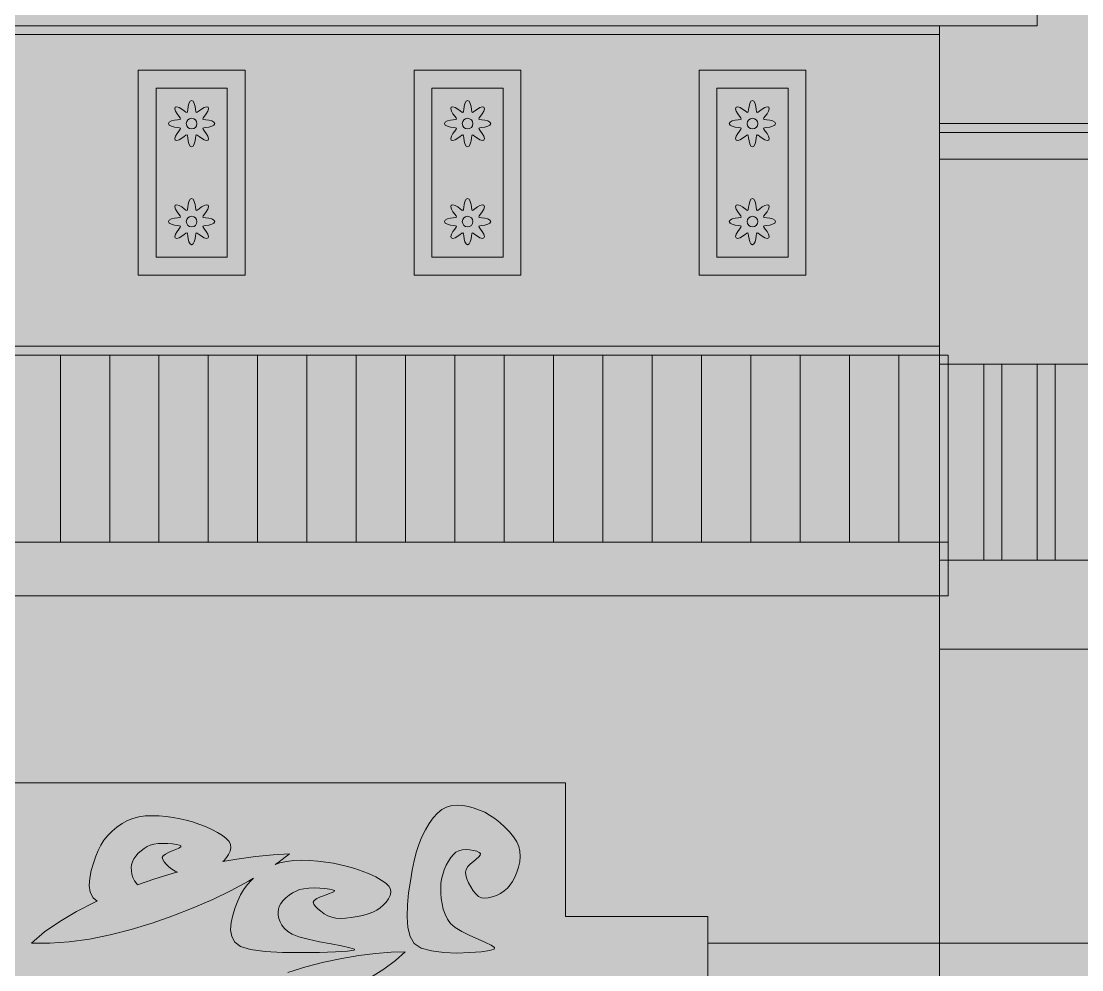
# Model space of a CAD drawing. Header units: millimetres. Extents: x -2412 to 16214, y -1176 to 12015.
# Drawn here: x 3418 to 5237, y 5924 to 7550 of the extents above; entities that cross this region are included whole.
import ezdxf

# ---------------------------------------------------------------- set-up
doc = ezdxf.new("R2010")
doc.units = ezdxf.units.MM
for name, color, linetype, lineweight, true_color in [('00_WHITE_BACKGROUND', 7, 'Continuous', 18, 0xffffff), ('01_STRUCTURE', 7, 'Continuous', 18, 0x000000), ('02_CORNICES', 7, 'Continuous', 18, 0x000000), ('03_FRAMES_DOORS', 7, 'Continuous', 18, 0x000000), ('04_GLAZING_SHUTTERS', 7, 'Continuous', 18, 0x000000), ('05_STONE_JOINTS', 7, 'Continuous', 18, 0x000000), ('06_ORNAMENT', 7, 'Continuous', 18, 0x000000)]:
    doc.layers.add(name, color=color, linetype=linetype, lineweight=lineweight, true_color=true_color)

msp = doc.modelspace()

# ---------------------------------------------------------------- linework, layer by layer
at = {"layer": '00_WHITE_BACKGROUND', "lineweight": 18, "true_color": 0xffffff}
msp.add_solid([(-2412.2137, -1175.5725), (16213.7405, -1175.5725), (-2412.2137, 12015.2672), (16213.7405, 12015.2672)], dxfattribs=at)
at = {"layer": '01_STRUCTURE', "color": 7, "lineweight": 18, "true_color": 0x000000}
for points in [[(4992.3664, 7541.9847), (4992.3664, 7526.7176)], [(4992.3664, 7312.9771), (4992.3664, 6992.3664)], [(4992.3664, 6961.8321), (5007.6336, 6961.8321), (5068.7023, 6961.8321), (5099.2366, 6961.8321), (5160.3053, 6961.8321)], [(4992.3664, 6564.8855), (4992.3664, 6473.2824), (4992.3664, 5969.4656), (4992.3664, 5816.7939), (4992.3664, 5465.6489)], [(4595.4198, 5465.6489), (4595.4198, 5816.7939), (4595.4198, 5969.4656), (4595.4198, 6015.2672), (4351.145, 6015.2672), (4351.145, 6244.2748), (1603.0534, 6244.2748), (1603.0534, 6015.2672), (1358.7786, 6015.2672), (1358.7786, 5969.4656)]]:
    msp.add_lwpolyline(points, dxfattribs=at)
at = {"layer": '02_CORNICES', "color": 7, "lineweight": 18, "true_color": 0x000000}
for points in [[(4992.3664, 7374.0458), (8671.7557, 7374.0458)], [(4992.3664, 7312.9771), (8671.7557, 7312.9771), (8671.7557, 7358.7786), (8671.7557, 7374.0458)], [(3400.1221, 6977.0992), (3484.7328, 6977.0992)], [(3484.7328, 6977.0992), (3569.3435, 6977.0992)], [(3484.7328, 6977.0992), (3484.7328, 6656.4885)], [(3569.3435, 6977.0992), (3653.9389, 6977.0992)], [(3569.3435, 6977.0992), (3569.3435, 6656.4885)], [(3653.9389, 6977.0992), (3738.5496, 6977.0992)], [(3653.9389, 6977.0992), (3653.9389, 6656.4885)], [(3738.5496, 6977.0992), (3823.1603, 6977.0992)], [(3738.5496, 6977.0992), (3738.5496, 6656.4885)], [(3823.1603, 6977.0992), (3907.7557, 6977.0992)], [(3823.1603, 6977.0992), (3823.1603, 6656.4885)], [(3907.7557, 6977.0992), (3992.3664, 6977.0992)], [(3907.7557, 6977.0992), (3907.7557, 6656.4885)], [(3992.3664, 6977.0992), (4076.9771, 6977.0992)], [(3992.3664, 6977.0992), (3992.3664, 6656.4885)], [(4076.9771, 6977.0992), (4161.5725, 6977.0992)], [(4076.9771, 6977.0992), (4076.9771, 6656.4885)], [(4161.5725, 6977.0992), (4246.1832, 6977.0992)], [(4161.5725, 6977.0992), (4161.5725, 6656.4885)], [(4246.1832, 6977.0992), (4330.7939, 6977.0992)], [(4246.1832, 6977.0992), (4246.1832, 6656.4885)], [(4330.7939, 6977.0992), (4415.3893, 6977.0992)], [(4330.7939, 6977.0992), (4330.7939, 6656.4885)], [(4415.3893, 6977.0992), (4500, 6977.0992)], [(4415.3893, 6977.0992), (4415.3893, 6656.4885)], [(4500, 6977.0992), (4584.6107, 6977.0992)], [(4500, 6977.0992), (4500, 6656.4885)], [(4584.6107, 6977.0992), (4669.2061, 6977.0992)], [(4584.6107, 6977.0992), (4584.6107, 6656.4885)], [(4669.2061, 6977.0992), (4753.8168, 6977.0992)], [(4669.2061, 6977.0992), (4669.2061, 6656.4885)], [(4753.8168, 6977.0992), (4838.4275, 6977.0992)], [(4753.8168, 6977.0992), (4753.8168, 6656.4885)], [(4838.4275, 6977.0992), (4923.0229, 6977.0992)], [(4838.4275, 6977.0992), (4838.4275, 6656.4885)], [(4923.0229, 6977.0992), (4992.3664, 6977.0992), (5007.6336, 6977.0992), (5007.6336, 6961.8321), (5007.6336, 6656.4885)], [(4923.0229, 6977.0992), (4923.0229, 6656.4885)], [(5068.7023, 6625.9542), (5068.7023, 6961.8321)], [(5099.2366, 6961.8321), (5099.2366, 6625.9542)], [(5160.3053, 6625.9542), (5160.3053, 6961.8321)], [(5190.8397, 6961.8321), (5190.8397, 6625.9542)], [(3484.7328, 6656.4885), (3400.1221, 6656.4885)], [(3569.3435, 6656.4885), (3484.7328, 6656.4885)], [(3653.9389, 6656.4885), (3569.3435, 6656.4885)], [(3738.5496, 6656.4885), (3653.9389, 6656.4885)], [(3823.1603, 6656.4885), (3738.5496, 6656.4885)], [(3907.7557, 6656.4885), (3823.1603, 6656.4885)], [(3992.3664, 6656.4885), (3907.7557, 6656.4885)], [(4076.9771, 6656.4885), (3992.3664, 6656.4885)], [(4161.5725, 6656.4885), (4076.9771, 6656.4885)], [(4246.1832, 6656.4885), (4161.5725, 6656.4885)], [(4330.7939, 6656.4885), (4246.1832, 6656.4885)], [(4415.3893, 6656.4885), (4330.7939, 6656.4885)], [(4500, 6656.4885), (4415.3893, 6656.4885)], [(4584.6107, 6656.4885), (4500, 6656.4885)], [(4669.2061, 6656.4885), (4584.6107, 6656.4885)], [(4753.8168, 6656.4885), (4669.2061, 6656.4885)], [(4838.4275, 6656.4885), (4753.8168, 6656.4885)], [(4923.0229, 6656.4885), (4838.4275, 6656.4885)], [(5007.6336, 6656.4885), (4992.3664, 6656.4885), (4923.0229, 6656.4885)], [(5007.6336, 6656.4885), (5007.6336, 6625.9542)], [(5007.6336, 6625.9542), (4992.3664, 6625.9542)], [(5007.6336, 6625.9542), (5007.6336, 6564.8855), (4992.3664, 6564.8855)], [(8854.9618, 6625.9542), (8732.8244, 6473.2824), (8671.7557, 6473.2824), (4992.3664, 6473.2824)], [(5068.7023, 6625.9542), (5007.6336, 6625.9542)], [(5099.2366, 6625.9542), (5068.7023, 6625.9542)], [(5160.3053, 6625.9542), (5099.2366, 6625.9542)], [(5190.8397, 6625.9542), (5160.3053, 6625.9542)], [(5251.9084, 6625.9542), (5190.8397, 6625.9542)]]:
    msp.add_lwpolyline(points, dxfattribs=at)
at = {"layer": '03_FRAMES_DOORS', "color": 7, "lineweight": 18, "true_color": 0x000000}
for points in [[(3618.3206, 7465.6489), (3801.5267, 7465.6489), (3801.5267, 7114.5038), (3618.3206, 7114.5038)], [(4091.6031, 7465.6489), (4274.8092, 7465.6489), (4274.8092, 7114.5038), (4091.6031, 7114.5038)], [(4580.1527, 7465.6489), (4763.3588, 7465.6489), (4763.3588, 7114.5038), (4580.1527, 7114.5038)]]:
    msp.add_lwpolyline(points, close=True, dxfattribs=at)
at = {"layer": '04_GLAZING_SHUTTERS', "color": 7, "lineweight": 18, "true_color": 0x000000}
for points in [[(3648.855, 7435.1145), (3770.9924, 7435.1145), (3770.9924, 7145.0382), (3648.855, 7145.0382)], [(4122.1374, 7435.1145), (4244.2748, 7435.1145), (4244.2748, 7145.0382), (4122.1374, 7145.0382)], [(4610.687, 7435.1145), (4732.8244, 7435.1145), (4732.8244, 7145.0382), (4610.687, 7145.0382)]]:
    msp.add_lwpolyline(points, close=True, dxfattribs=at)
at = {"layer": '05_STONE_JOINTS', "color": 7, "lineweight": 18, "true_color": 0x000000}
for points in [[(5160.3053, 7679.3893), (5160.3053, 7541.9847), (4992.3664, 7541.9847), (961.8321, 7541.9847)], [(961.8321, 7541.9847), (961.8321, 7526.7176), (4992.3664, 7526.7176), (4992.3664, 7374.0458), (4992.3664, 7358.7786)], [(4992.3664, 7358.7786), (8671.7557, 7358.7786)], [(4992.3664, 7358.7786), (4992.3664, 7312.9771)], [(961.8321, 6885.4962), (961.8321, 6656.4885), (961.8321, 6564.8855), (4992.3664, 6564.8855), (4992.3664, 6625.9542), (4992.3664, 6656.4885), (4992.3664, 6961.8321), (4992.3664, 6977.0992), (4992.3664, 6992.3664), (961.8321, 6992.3664)], [(5160.3053, 6961.8321), (5190.8397, 6961.8321), (5251.9084, 6961.8321), (5268.2595, 6961.8321), (5282.4427, 6961.8321), (5343.5115, 6961.8321), (5374.0458, 6961.8321), (5435.1145, 6961.8321), (5465.6489, 6961.8321), (5544.1679, 6961.8321), (5820.0611, 6961.8321), (6095.9695, 6961.8321), (6371.8626, 6961.8321), (6647.771, 6961.8321), (6923.6641, 6961.8321), (7199.5573, 6961.8321), (7475.4656, 6961.8321), (7751.3588, 6961.8321), (8027.2672, 6961.8321)], [(4595.4198, 5969.4656), (4992.3664, 5969.4656), (8671.7557, 5969.4656)]]:
    msp.add_lwpolyline(points, dxfattribs=at)
at = {"layer": '06_ORNAMENT', "color": 7, "lineweight": 18, "true_color": 0x000000}
for points in [[(3670.229, 7374.0458), (3671.5878, 7371.5267), (3675.2977, 7369.4809), (3680.3359, 7368.1527), (3685.3893, 7367.4656), (3689.1756, 7367.0076), (3690.855, 7366.1527), (3690.2595, 7364.3511), (3687.9237, 7361.3435), (3684.8397, 7357.2824), (3682.2137, 7352.7786), (3681.0382, 7348.7176), (3681.8626, 7345.9847), (3684.5954, 7345.1603), (3688.6565, 7346.3359), (3693.1603, 7348.9618), (3697.2214, 7352.0458), (3700.229, 7354.3817), (3702.0305, 7354.9771), (3702.8855, 7353.2977), (3703.3435, 7349.5115), (3704.0458, 7344.458), (3705.3588, 7339.4198), (3707.4046, 7335.7099), (3709.9237, 7334.3511), (3712.4427, 7335.7099), (3714.4885, 7339.4198), (3715.8168, 7344.458), (3716.5038, 7349.5115), (3716.9618, 7353.2977), (3717.8168, 7354.9771), (3719.6183, 7354.3817), (3722.626, 7352.0458), (3726.687, 7348.9618), (3731.1908, 7346.3359), (3735.2519, 7345.1603), (3737.9847, 7345.9847), (3738.8092, 7348.7176), (3737.6336, 7352.7786), (3735.0076, 7357.2824), (3731.9237, 7361.3435), (3729.5878, 7364.3511), (3728.9924, 7366.1527), (3730.6718, 7367.0076), (3734.458, 7367.4656), (3739.5115, 7368.1527), (3744.5496, 7369.4809), (3748.2595, 7371.5267), (3749.6183, 7374.0458), (3748.2595, 7376.5649), (3744.5496, 7378.6107), (3739.5115, 7379.9237), (3734.458, 7380.626), (3730.6718, 7381.084), (3728.9924, 7381.9389), (3729.5878, 7383.7405), (3731.9237, 7386.7481), (3735.0076, 7390.8092), (3737.6336, 7395.313), (3738.8092, 7399.374), (3737.9847, 7402.1069), (3735.2519, 7402.9313), (3731.1908, 7401.7557), (3726.687, 7399.1298), (3722.626, 7396.0458), (3719.6183, 7393.7099), (3717.8168, 7393.1145), (3716.9618, 7394.7939), (3716.5038, 7398.5802), (3715.8168, 7403.6336), (3714.4885, 7408.6718), (3712.4427, 7412.3817), (3709.9237, 7413.7405), (3707.4046, 7412.3817), (3705.3588, 7408.6718), (3704.0458, 7403.6336), (3703.3435, 7398.5802), (3702.8855, 7394.7939), (3702.0305, 7393.1145), (3700.229, 7393.7099), (3697.2214, 7396.0458), (3693.1603, 7399.1298), (3688.6565, 7401.7557), (3684.5954, 7402.9313), (3681.8626, 7402.1069), (3681.0382, 7399.374), (3682.2137, 7395.313), (3684.8397, 7390.8092), (3687.9237, 7386.7481), (3690.2595, 7383.7405), (3690.855, 7381.9389), (3689.1756, 7381.084), (3685.3893, 7380.626), (3680.3359, 7379.9237), (3675.2977, 7378.6107), (3671.5878, 7376.5649)], [(4143.5115, 7374.0458), (4144.8702, 7371.5267), (4148.5802, 7369.4809), (4153.6183, 7368.1527), (4158.6718, 7367.4656), (4162.458, 7367.0076), (4164.1374, 7366.1527), (4163.542, 7364.3511), (4161.2061, 7361.3435), (4158.1221, 7357.2824), (4155.4962, 7352.7786), (4154.3206, 7348.7176), (4155.145, 7345.9847), (4157.8779, 7345.1603), (4161.9389, 7346.3359), (4166.4427, 7348.9618), (4170.5038, 7352.0458), (4173.5115, 7354.3817), (4175.313, 7354.9771), (4176.1679, 7353.2977), (4176.626, 7349.5115), (4177.3282, 7344.458), (4178.6412, 7339.4198), (4180.687, 7335.7099), (4183.2061, 7334.3511), (4185.7252, 7335.7099), (4187.771, 7339.4198), (4189.0992, 7344.458), (4189.7863, 7349.5115), (4190.2443, 7353.2977), (4191.0992, 7354.9771), (4192.9008, 7354.3817), (4195.9084, 7352.0458), (4199.9695, 7348.9618), (4204.4733, 7346.3359), (4208.5344, 7345.1603), (4211.2672, 7345.9847), (4212.0916, 7348.7176), (4210.916, 7352.7786), (4208.2901, 7357.2824), (4205.2061, 7361.3435), (4202.8702, 7364.3511), (4202.2748, 7366.1527), (4203.9542, 7367.0076), (4207.7405, 7367.4656), (4212.7939, 7368.1527), (4217.8321, 7369.4809), (4221.542, 7371.5267), (4222.9008, 7374.0458), (4221.542, 7376.5649), (4217.8321, 7378.6107), (4212.7939, 7379.9237), (4207.7405, 7380.626), (4203.9542, 7381.084), (4202.2748, 7381.9389), (4202.8702, 7383.7405), (4205.2061, 7386.7481), (4208.2901, 7390.8092), (4210.916, 7395.313), (4212.0916, 7399.374), (4211.2672, 7402.1069), (4208.5344, 7402.9313), (4204.4733, 7401.7557), (4199.9695, 7399.1298), (4195.9084, 7396.0458), (4192.9008, 7393.7099), (4191.0992, 7393.1145), (4190.2443, 7394.7939), (4189.7863, 7398.5802), (4189.0992, 7403.6336), (4187.771, 7408.6718), (4185.7252, 7412.3817), (4183.2061, 7413.7405), (4180.687, 7412.3817), (4178.6412, 7408.6718), (4177.3282, 7403.6336), (4176.626, 7398.5802), (4176.1679, 7394.7939), (4175.313, 7393.1145), (4173.5115, 7393.7099), (4170.5038, 7396.0458), (4166.4427, 7399.1298), (4161.9389, 7401.7557), (4157.8779, 7402.9313), (4155.145, 7402.1069), (4154.3206, 7399.374), (4155.4962, 7395.313), (4158.1221, 7390.8092), (4161.2061, 7386.7481), (4163.542, 7383.7405), (4164.1374, 7381.9389), (4162.458, 7381.084), (4158.6718, 7380.626), (4153.6183, 7379.9237), (4148.5802, 7378.6107), (4144.8702, 7376.5649)], [(4632.0611, 7374.0458), (4633.4198, 7371.5267), (4637.1298, 7369.4809), (4642.1679, 7368.1527), (4647.2214, 7367.4656), (4651.0076, 7367.0076), (4652.687, 7366.1527), (4652.0916, 7364.3511), (4649.7557, 7361.3435), (4646.6718, 7357.2824), (4644.0458, 7352.7786), (4642.8702, 7348.7176), (4643.6947, 7345.9847), (4646.4275, 7345.1603), (4650.4885, 7346.3359), (4654.9924, 7348.9618), (4659.0534, 7352.0458), (4662.0611, 7354.3817), (4663.8626, 7354.9771), (4664.7176, 7353.2977), (4665.1756, 7349.5115), (4665.8779, 7344.458), (4667.1908, 7339.4198), (4669.2366, 7335.7099), (4671.7557, 7334.3511), (4674.2748, 7335.7099), (4676.3206, 7339.4198), (4677.6489, 7344.458), (4678.3359, 7349.5115), (4678.7939, 7353.2977), (4679.6489, 7354.9771), (4681.4504, 7354.3817), (4684.458, 7352.0458), (4688.5191, 7348.9618), (4693.0229, 7346.3359), (4697.084, 7345.1603), (4699.8168, 7345.9847), (4700.6412, 7348.7176), (4699.4656, 7352.7786), (4696.8397, 7357.2824), (4693.7557, 7361.3435), (4691.4198, 7364.3511), (4690.8244, 7366.1527), (4692.5038, 7367.0076), (4696.2901, 7367.4656), (4701.3435, 7368.1527), (4706.3817, 7369.4809), (4710.0916, 7371.5267), (4711.4504, 7374.0458), (4710.0916, 7376.5649), (4706.3817, 7378.6107), (4701.3435, 7379.9237), (4696.2901, 7380.626), (4692.5038, 7381.084), (4690.8244, 7381.9389), (4691.4198, 7383.7405), (4693.7557, 7386.7481), (4696.8397, 7390.8092), (4699.4656, 7395.313), (4700.6412, 7399.374), (4699.8168, 7402.1069), (4697.084, 7402.9313), (4693.0229, 7401.7557), (4688.5191, 7399.1298), (4684.458, 7396.0458), (4681.4504, 7393.7099), (4679.6489, 7393.1145), (4678.7939, 7394.7939), (4678.3359, 7398.5802), (4677.6489, 7403.6336), (4676.3206, 7408.6718), (4674.2748, 7412.3817), (4671.7557, 7413.7405), (4669.2366, 7412.3817), (4667.1908, 7408.6718), (4665.8779, 7403.6336), (4665.1756, 7398.5802), (4664.7176, 7394.7939), (4663.8626, 7393.1145), (4662.0611, 7393.7099), (4659.0534, 7396.0458), (4654.9924, 7399.1298), (4650.4885, 7401.7557), (4646.4275, 7402.9313), (4643.6947, 7402.1069), (4642.8702, 7399.374), (4644.0458, 7395.313), (4646.6718, 7390.8092), (4649.7557, 7386.7481), (4652.0916, 7383.7405), (4652.687, 7381.9389), (4651.0076, 7381.084), (4647.2214, 7380.626), (4642.1679, 7379.9237), (4637.1298, 7378.6107), (4633.4198, 7376.5649)], [(3700.7939, 7374.0458), (3701.4962, 7370.5496), (3703.4656, 7367.5878), (3706.4275, 7365.6183), (3709.9237, 7364.916), (3713.4198, 7365.6183), (3716.3817, 7367.5878), (3718.3511, 7370.5496), (3719.0534, 7374.0458), (3718.3511, 7377.542), (3716.3817, 7380.5038), (3713.4198, 7382.4733), (3709.9237, 7383.1756), (3706.4275, 7382.4733), (3703.4656, 7380.5038), (3701.4962, 7377.542)], [(4174.0763, 7374.0458), (4174.7786, 7370.5496), (4176.7481, 7367.5878), (4179.7099, 7365.6183), (4183.2061, 7364.916), (4186.7023, 7365.6183), (4189.6641, 7367.5878), (4191.6336, 7370.5496), (4192.3359, 7374.0458), (4191.6336, 7377.542), (4189.6641, 7380.5038), (4186.7023, 7382.4733), (4183.2061, 7383.1756), (4179.7099, 7382.4733), (4176.7481, 7380.5038), (4174.7786, 7377.542)], [(4662.626, 7374.0458), (4663.3282, 7370.5496), (4665.2977, 7367.5878), (4668.2595, 7365.6183), (4671.7557, 7364.916), (4675.2519, 7365.6183), (4678.2137, 7367.5878), (4680.1832, 7370.5496), (4680.8855, 7374.0458), (4680.1832, 7377.542), (4678.2137, 7380.5038), (4675.2519, 7382.4733), (4671.7557, 7383.1756), (4668.2595, 7382.4733), (4665.2977, 7380.5038), (4663.3282, 7377.542)], [(3670.229, 7206.1069), (3671.5878, 7203.5878), (3675.2977, 7201.542), (3680.3359, 7200.2137), (3685.3893, 7199.5267), (3689.1756, 7199.0687), (3690.855, 7198.2137), (3690.2595, 7196.4122), (3687.9237, 7193.4046), (3684.8397, 7189.3435), (3682.2137, 7184.8397), (3681.0382, 7180.7786), (3681.8626, 7178.0458), (3684.5954, 7177.2214), (3688.6565, 7178.3969), (3693.1603, 7181.0229), (3697.2214, 7184.1069), (3700.229, 7186.4427), (3702.0305, 7187.0382), (3702.8855, 7185.3588), (3703.3435, 7181.5725), (3704.0458, 7176.5191), (3705.3588, 7171.4809), (3707.4046, 7167.771), (3709.9237, 7166.4122), (3712.4427, 7167.771), (3714.4885, 7171.4809), (3715.8168, 7176.5191), (3716.5038, 7181.5725), (3716.9618, 7185.3588), (3717.8168, 7187.0382), (3719.6183, 7186.4427), (3722.626, 7184.1069), (3726.687, 7181.0229), (3731.1908, 7178.3969), (3735.2519, 7177.2214), (3737.9847, 7178.0458), (3738.8092, 7180.7786), (3737.6336, 7184.8397), (3735.0076, 7189.3435), (3731.9237, 7193.4046), (3729.5878, 7196.4122), (3728.9924, 7198.2137), (3730.6718, 7199.0687), (3734.458, 7199.5267), (3739.5115, 7200.2137), (3744.5496, 7201.542), (3748.2595, 7203.5878), (3749.6183, 7206.1069), (3748.2595, 7208.626), (3744.5496, 7210.6718), (3739.5115, 7211.9847), (3734.458, 7212.687), (3730.6718, 7213.145), (3728.9924, 7214), (3729.5878, 7215.8015), (3731.9237, 7218.8092), (3735.0076, 7222.8702), (3737.6336, 7227.374), (3738.8092, 7231.4351), (3737.9847, 7234.1679), (3735.2519, 7234.9924), (3731.1908, 7233.8168), (3726.687, 7231.1908), (3722.626, 7228.1069), (3719.6183, 7225.771), (3717.8168, 7225.1756), (3716.9618, 7226.855), (3716.5038, 7230.6412), (3715.8168, 7235.6947), (3714.4885, 7240.7328), (3712.4427, 7244.4427), (3709.9237, 7245.8015), (3707.4046, 7244.4427), (3705.3588, 7240.7328), (3704.0458, 7235.6947), (3703.3435, 7230.6412), (3702.8855, 7226.855), (3702.0305, 7225.1756), (3700.229, 7225.771), (3697.2214, 7228.1069), (3693.1603, 7231.1908), (3688.6565, 7233.8168), (3684.5954, 7234.9924), (3681.8626, 7234.1679), (3681.0382, 7231.4351), (3682.2137, 7227.374), (3684.8397, 7222.8702), (3687.9237, 7218.8092), (3690.2595, 7215.8015), (3690.855, 7214), (3689.1756, 7213.145), (3685.3893, 7212.687), (3680.3359, 7211.9847), (3675.2977, 7210.6718), (3671.5878, 7208.626)], [(4143.5115, 7206.1069), (4144.8702, 7203.5878), (4148.5802, 7201.542), (4153.6183, 7200.2137), (4158.6718, 7199.5267), (4162.458, 7199.0687), (4164.1374, 7198.2137), (4163.542, 7196.4122), (4161.2061, 7193.4046), (4158.1221, 7189.3435), (4155.4962, 7184.8397), (4154.3206, 7180.7786), (4155.145, 7178.0458), (4157.8779, 7177.2214), (4161.9389, 7178.3969), (4166.4427, 7181.0229), (4170.5038, 7184.1069), (4173.5115, 7186.4427), (4175.313, 7187.0382), (4176.1679, 7185.3588), (4176.626, 7181.5725), (4177.3282, 7176.5191), (4178.6412, 7171.4809), (4180.687, 7167.771), (4183.2061, 7166.4122), (4185.7252, 7167.771), (4187.771, 7171.4809), (4189.0992, 7176.5191), (4189.7863, 7181.5725), (4190.2443, 7185.3588), (4191.0992, 7187.0382), (4192.9008, 7186.4427), (4195.9084, 7184.1069), (4199.9695, 7181.0229), (4204.4733, 7178.3969), (4208.5344, 7177.2214), (4211.2672, 7178.0458), (4212.0916, 7180.7786), (4210.916, 7184.8397), (4208.2901, 7189.3435), (4205.2061, 7193.4046), (4202.8702, 7196.4122), (4202.2748, 7198.2137), (4203.9542, 7199.0687), (4207.7405, 7199.5267), (4212.7939, 7200.2137), (4217.8321, 7201.542), (4221.542, 7203.5878), (4222.9008, 7206.1069), (4221.542, 7208.626), (4217.8321, 7210.6718), (4212.7939, 7211.9847), (4207.7405, 7212.687), (4203.9542, 7213.145), (4202.2748, 7214), (4202.8702, 7215.8015), (4205.2061, 7218.8092), (4208.2901, 7222.8702), (4210.916, 7227.374), (4212.0916, 7231.4351), (4211.2672, 7234.1679), (4208.5344, 7234.9924), (4204.4733, 7233.8168), (4199.9695, 7231.1908), (4195.9084, 7228.1069), (4192.9008, 7225.771), (4191.0992, 7225.1756), (4190.2443, 7226.855), (4189.7863, 7230.6412), (4189.0992, 7235.6947), (4187.771, 7240.7328), (4185.7252, 7244.4427), (4183.2061, 7245.8015), (4180.687, 7244.4427), (4178.6412, 7240.7328), (4177.3282, 7235.6947), (4176.626, 7230.6412), (4176.1679, 7226.855), (4175.313, 7225.1756), (4173.5115, 7225.771), (4170.5038, 7228.1069), (4166.4427, 7231.1908), (4161.9389, 7233.8168), (4157.8779, 7234.9924), (4155.145, 7234.1679), (4154.3206, 7231.4351), (4155.4962, 7227.374), (4158.1221, 7222.8702), (4161.2061, 7218.8092), (4163.542, 7215.8015), (4164.1374, 7214), (4162.458, 7213.145), (4158.6718, 7212.687), (4153.6183, 7211.9847), (4148.5802, 7210.6718), (4144.8702, 7208.626)], [(4632.0611, 7206.1069), (4633.4198, 7203.5878), (4637.1298, 7201.542), (4642.1679, 7200.2137), (4647.2214, 7199.5267), (4651.0076, 7199.0687), (4652.687, 7198.2137), (4652.0916, 7196.4122), (4649.7557, 7193.4046), (4646.6718, 7189.3435), (4644.0458, 7184.8397), (4642.8702, 7180.7786), (4643.6947, 7178.0458), (4646.4275, 7177.2214), (4650.4885, 7178.3969), (4654.9924, 7181.0229), (4659.0534, 7184.1069), (4662.0611, 7186.4427), (4663.8626, 7187.0382), (4664.7176, 7185.3588), (4665.1756, 7181.5725), (4665.8779, 7176.5191), (4667.1908, 7171.4809), (4669.2366, 7167.771), (4671.7557, 7166.4122), (4674.2748, 7167.771), (4676.3206, 7171.4809), (4677.6489, 7176.5191), (4678.3359, 7181.5725), (4678.7939, 7185.3588), (4679.6489, 7187.0382), (4681.4504, 7186.4427), (4684.458, 7184.1069), (4688.5191, 7181.0229), (4693.0229, 7178.3969), (4697.084, 7177.2214), (4699.8168, 7178.0458), (4700.6412, 7180.7786), (4699.4656, 7184.8397), (4696.8397, 7189.3435), (4693.7557, 7193.4046), (4691.4198, 7196.4122), (4690.8244, 7198.2137), (4692.5038, 7199.0687), (4696.2901, 7199.5267), (4701.3435, 7200.2137), (4706.3817, 7201.542), (4710.0916, 7203.5878), (4711.4504, 7206.1069), (4710.0916, 7208.626), (4706.3817, 7210.6718), (4701.3435, 7211.9847), (4696.2901, 7212.687), (4692.5038, 7213.145), (4690.8244, 7214), (4691.4198, 7215.8015), (4693.7557, 7218.8092), (4696.8397, 7222.8702), (4699.4656, 7227.374), (4700.6412, 7231.4351), (4699.8168, 7234.1679), (4697.084, 7234.9924), (4693.0229, 7233.8168), (4688.5191, 7231.1908), (4684.458, 7228.1069), (4681.4504, 7225.771), (4679.6489, 7225.1756), (4678.7939, 7226.855), (4678.3359, 7230.6412), (4677.6489, 7235.6947), (4676.3206, 7240.7328), (4674.2748, 7244.4427), (4671.7557, 7245.8015), (4669.2366, 7244.4427), (4667.1908, 7240.7328), (4665.8779, 7235.6947), (4665.1756, 7230.6412), (4664.7176, 7226.855), (4663.8626, 7225.1756), (4662.0611, 7225.771), (4659.0534, 7228.1069), (4654.9924, 7231.1908), (4650.4885, 7233.8168), (4646.4275, 7234.9924), (4643.6947, 7234.1679), (4642.8702, 7231.4351), (4644.0458, 7227.374), (4646.6718, 7222.8702), (4649.7557, 7218.8092), (4652.0916, 7215.8015), (4652.687, 7214), (4651.0076, 7213.145), (4647.2214, 7212.687), (4642.1679, 7211.9847), (4637.1298, 7210.6718), (4633.4198, 7208.626)], [(3700.7939, 7206.1069), (3701.4962, 7202.6107), (3703.4656, 7199.6489), (3706.4275, 7197.6794), (3709.9237, 7196.9771), (3713.4198, 7197.6794), (3716.3817, 7199.6489), (3718.3511, 7202.6107), (3719.0534, 7206.1069), (3718.3511, 7209.6031), (3716.3817, 7212.5649), (3713.4198, 7214.5344), (3709.9237, 7215.2366), (3706.4275, 7214.5344), (3703.4656, 7212.5649), (3701.4962, 7209.6031)], [(4174.0763, 7206.1069), (4174.7786, 7202.6107), (4176.7481, 7199.6489), (4179.7099, 7197.6794), (4183.2061, 7196.9771), (4186.7023, 7197.6794), (4189.6641, 7199.6489), (4191.6336, 7202.6107), (4192.3359, 7206.1069), (4191.6336, 7209.6031), (4189.6641, 7212.5649), (4186.7023, 7214.5344), (4183.2061, 7215.2366), (4179.7099, 7214.5344), (4176.7481, 7212.5649), (4174.7786, 7209.6031)], [(4662.626, 7206.1069), (4663.3282, 7202.6107), (4665.2977, 7199.6489), (4668.2595, 7197.6794), (4671.7557, 7196.9771), (4675.2519, 7197.6794), (4678.2137, 7199.6489), (4680.1832, 7202.6107), (4680.8855, 7206.1069), (4680.1832, 7209.6031), (4678.2137, 7212.5649), (4675.2519, 7214.5344), (4671.7557, 7215.2366), (4668.2595, 7214.5344), (4665.2977, 7212.5649), (4663.3282, 7209.6031)], [(4079.4504, 6014.687), (4080.8244, 5996.2595), (4084.7023, 5980.626), (4091.6031, 5968.855), (4103.6489, 5960.9466), (4121.2672, 5955.8779), (4142.4122, 5953.1603), (4165.0076, 5952.3664), (4187.0076, 5953.0076), (4206.3817, 5954.6565), (4221.0687, 5956.8244), (4229.0076, 5959.084), (4229.3893, 5961.8473), (4223.8015, 5965.7252), (4213.8321, 5970.5649), (4201.0687, 5976.1832), (4187.0992, 5982.4122), (4173.5267, 5989.084), (4161.9237, 5996.0153), (4153.8931, 6003.0534), (4148.7328, 6010.5344), (4144.6565, 6018.7786), (4141.5573, 6027.5573), (4139.3588, 6036.6412), (4137.9237, 6045.8015), (4137.1908, 6054.8092), (4137.0534, 6063.4351), (4137.4046, 6071.4504), (4138.4885, 6079.2519), (4140.4733, 6087.2366), (4143.2061, 6095.145), (4146.5649, 6102.7481), (4150.3817, 6109.8015), (4154.4885, 6116.0458), (4158.7634, 6121.2672), (4163.0534, 6125.1908), (4168, 6127.771), (4174.0153, 6129.2214), (4180.626, 6129.6794), (4187.3282, 6129.313), (4193.6336, 6128.2748), (4199.0382, 6126.7328), (4203.0534, 6124.8397), (4205.1908, 6122.7481), (4204.8702, 6120.2595), (4202.3053, 6117.1603), (4198.1985, 6113.5267), (4193.2824, 6109.4656), (4188.2443, 6105.084), (4183.8015, 6100.4733), (4180.6718, 6095.7405), (4179.542, 6090.9924), (4180.2901, 6085.6336), (4182.1679, 6079.313), (4184.9924, 6072.5038), (4188.5954, 6065.6489), (4192.7786, 6059.2214), (4197.3588, 6053.6641), (4202.1679, 6049.4504), (4207.0229, 6047.0229), (4212.3969, 6046.3206), (4218.6565, 6046.855), (4225.4962, 6048.5038), (4232.5649, 6051.145), (4239.5267, 6054.6412), (4246.0611, 6058.8702), (4251.8168, 6063.7099), (4256.4885, 6069.0076), (4260.4885, 6075.1908), (4264.3206, 6082.5802), (4267.7557, 6090.8397), (4270.5802, 6099.6947), (4272.5496, 6108.8397), (4273.4504, 6117.9542), (4273.0534, 6126.7634), (4271.145, 6134.9618), (4267.4198, 6143.0076), (4261.9847, 6151.3893), (4255.1756, 6159.8473), (4247.3282, 6168.0916), (4238.7939, 6175.8626), (4229.9237, 6182.8855), (4221.0534, 6188.8855), (4212.5191, 6193.5878), (4203.8779, 6197.4046), (4194.626, 6200.7634), (4184.9771, 6203.4351), (4175.1908, 6205.1908), (4165.4809, 6205.8015), (4156.0916, 6205.0382), (4147.2672, 6202.6718), (4139.2366, 6198.4733), (4131.7252, 6192.2901), (4124.4122, 6184.2748), (4117.4046, 6174.6565), (4110.8397, 6163.6641), (4104.855, 6151.5267), (4099.5573, 6138.4733), (4095.0992, 6124.7328), (4091.6031, 6110.5344), (4088.3817, 6094.4885), (4085.0382, 6075.8015), (4082.0763, 6055.542), (4080.0458, 6034.8092)], [(3435.1145, 5969.4656), (3466.5802, 5968.9924), (3499.8626, 5971.3435), (3534.5191, 5976.2595), (3570.0916, 5983.4656), (3606.1527, 5992.687), (3642.2137, 6003.6641), (3677.8779, 6016.1069), (3712.6565, 6029.771), (3746.1069, 6044.3817), (3777.8015, 6059.6641), (3807.2672, 6075.3435), (3815.9695, 6080.4885), (3812.6565, 6077.5267), (3805.1603, 6069.374), (3798.855, 6060.7786), (3793.8931, 6051.9084), (3789.3282, 6041.8779), (3784.5802, 6030.1985), (3780.3969, 6017.542), (3777.5115, 6004.5802), (3776.6718, 5992), (3778.626, 5980.4885), (3784.1221, 5970.7176), (3793.8931, 5963.3588), (3810.9618, 5958.4275), (3835.9237, 5955.2519), (3865.8626, 5953.5573), (3897.8779, 5953.0534), (3929.0534, 5953.4656), (3956.4885, 5954.4885), (3977.2977, 5955.8473), (3988.5496, 5957.2519), (3989.084, 5958.9771), (3981.1756, 5961.4046), (3967.0534, 5964.4275), (3948.9771, 5967.9389), (3929.1908, 5971.8321), (3909.9542, 5976), (3893.5267, 5980.3359), (3882.1374, 5984.7328), (3874.8397, 5989.4046), (3869.0534, 5994.5649), (3864.6718, 6000.0458), (3861.542, 6005.7252), (3859.5115, 6011.4504), (3858.4733, 6017.084), (3858.2748, 6022.4733), (3858.7786, 6027.4809), (3860.3053, 6032.3511), (3863.1145, 6037.3435), (3867.0076, 6042.2901), (3871.7557, 6047.0382), (3877.1603, 6051.4504), (3882.9924, 6055.3588), (3889.0534, 6058.6107), (3895.1145, 6061.0687), (3902.1221, 6062.687), (3910.6412, 6063.5878), (3920.0153, 6063.8779), (3929.5115, 6063.6489), (3938.4275, 6062.9924), (3946.0916, 6062.0305), (3951.7863, 6060.855), (3954.8092, 6059.542), (3954.3511, 6057.9847), (3950.7176, 6056.0458), (3944.916, 6053.771), (3937.9389, 6051.2366), (3930.8092, 6048.5038), (3924.5191, 6045.6183), (3920.0763, 6042.6718), (3918.4733, 6039.6947), (3919.5267, 6036.3359), (3922.1832, 6032.3969), (3926.1985, 6028.1374), (3931.2824, 6023.8473), (3937.2214, 6019.8321), (3943.7252, 6016.3664), (3950.5344, 6013.7252), (3957.4046, 6012.2137), (3965.0076, 6011.771), (3973.8931, 6012.1069), (3983.5725, 6013.145), (3993.5725, 6014.7939), (4003.4504, 6016.9771), (4012.7023, 6019.6183), (4020.8702, 6022.6412), (4027.4809, 6025.9542), (4033.145, 6029.8168), (4038.5649, 6034.4275), (4043.4351, 6039.6031), (4047.4351, 6045.1298), (4050.229, 6050.8397), (4051.5115, 6056.5496), (4050.9466, 6062.0611), (4048.2443, 6067.1756), (4042.9771, 6072.1985), (4035.2672, 6077.4504), (4025.6183, 6082.7328), (4014.5038, 6087.8779), (4002.4122, 6092.7328), (3989.8473, 6097.1298), (3977.2824, 6100.8702), (3965.1908, 6103.8168), (3952.9618, 6106.1985), (3939.8473, 6108.3053), (3926.1832, 6109.9695), (3912.3053, 6111.0687), (3898.5496, 6111.4504), (3885.2672, 6110.9771), (3872.7481, 6109.4962), (3861.374, 6106.8702), (3853.3893, 6103.9695), (3857.7405, 6106.855), (3877.8626, 6122.1374), (3850.0153, 6120.8855), (3819.6336, 6117.9237), (3787.2061, 6113.313), (3763.7099, 6109.0382), (3765.5115, 6110.7634), (3769.8015, 6115.9389), (3773.3282, 6121.4656), (3775.8015, 6127.1756), (3776.9313, 6132.8855), (3776.4427, 6138.3969), (3774.0458, 6143.5115), (3769.3893, 6148.5344), (3762.5954, 6153.7863), (3754.0763, 6159.0687), (3744.2748, 6164.2137), (3733.6183, 6169.0687), (3722.5191, 6173.4656), (3711.4198, 6177.2061), (3700.7634, 6180.1527), (3689.9695, 6182.5344), (3678.3969, 6184.6412), (3666.3511, 6186.3053), (3654.1069, 6187.4046), (3641.9695, 6187.7863), (3630.229, 6187.313), (3619.2061, 6185.8321), (3609.1603, 6183.2061), (3599.771, 6179.3435), (3590.626, 6174.3359), (3581.8626, 6168.3206), (3573.6641, 6161.4504), (3566.1832, 6153.8626), (3559.5725, 6145.7099), (3554, 6137.1145), (3549.6183, 6128.2443), (3545.5878, 6118.2137), (3541.4046, 6106.5344), (3537.7099, 6093.8779), (3535.1603, 6080.916), (3534.4275, 6068.3359), (3536.1527, 6056.8244), (3540.9924, 6047.0534), (3547.8015, 6041.2519), (3543.8473, 6039.4962), (3512.626, 6023.6794), (3483.771, 6006.687), (3457.771, 5988.5954)], [(3606.4275, 6098.8092), (3606.8702, 6103.8168), (3608.2137, 6108.687), (3610.7023, 6113.6794), (3614.1221, 6118.626), (3618.3206, 6123.374), (3623.084, 6127.7863), (3628.229, 6131.6947), (3633.5725, 6134.9466), (3638.9313, 6137.4046), (3645.1145, 6139.0229), (3652.6412, 6139.9237), (3660.9008, 6140.2137), (3669.2824, 6139.9847), (3677.145, 6139.3282), (3683.9084, 6138.3664), (3688.9313, 6137.1908), (3691.6031, 6135.8779), (3691.1908, 6134.3206), (3687.9847, 6132.3817), (3682.8702, 6130.1069), (3676.7176, 6127.5725), (3670.4275, 6124.8397), (3664.8702, 6121.9542), (3660.9466, 6119.0076), (3659.542, 6116.0305), (3660.4733, 6112.6718), (3662.8092, 6108.7328), (3666.3511, 6104.4733), (3670.855, 6100.1832), (3676.0763, 6096.1679), (3681.8168, 6092.7023), (3685.7099, 6090.9924), (3682.4733, 6090.1527), (3646.7328, 6079.4962), (3617.3282, 6069.4962), (3615.9389, 6070.9008), (3612.0763, 6076.3817), (3609.2977, 6082.0611), (3607.5267, 6087.7863), (3606.5954, 6093.4198)]]:
    msp.add_lwpolyline(points, close=True, dxfattribs=at)
msp.add_lwpolyline([(4016.7023, 5910.1832), (4039.4351, 5924.9771), (4059.4504, 5939.7405), (4076.3359, 5954.1985), (4051.8779, 5953.7863), (4025.2824, 5951.7557), (3996.9466, 5948.1679), (3967.3435, 5943.0687), (3936.8702, 5936.4733), (3905.9695, 5928.4275), (3875.0534, 5918.9771)], dxfattribs=at)

doc.saveas('drawing.dxf')
